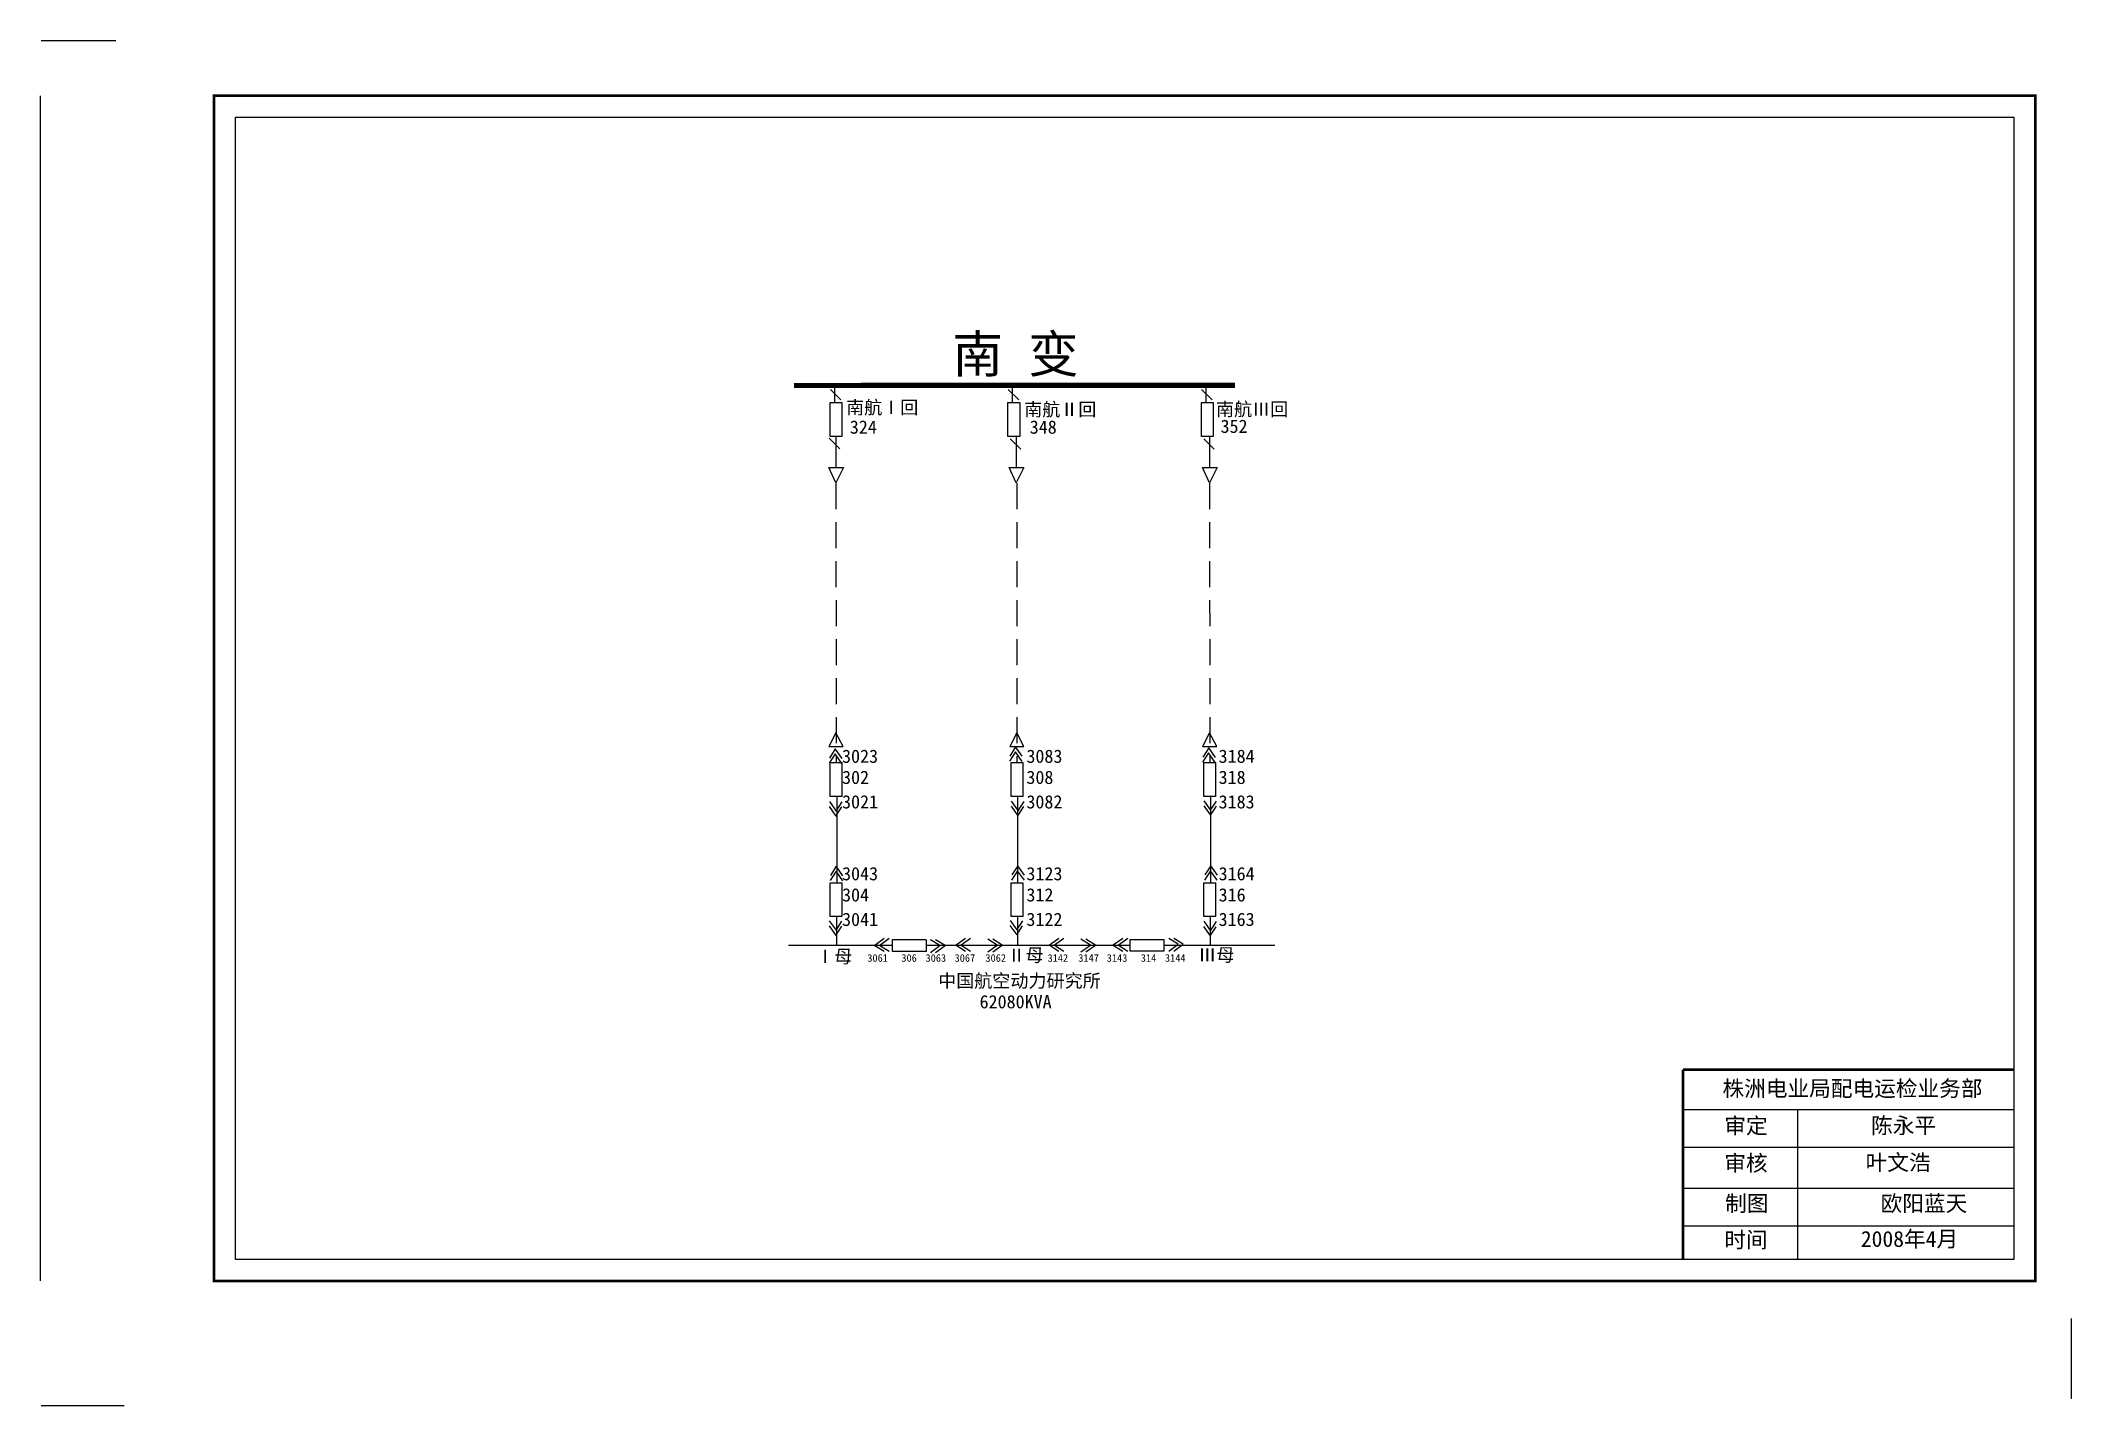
# Model space of a CAD drawing. Extents: x -33 to 351, y -24 to 234.
import ezdxf

# ---------------------------------------------------------------- set-up
doc = ezdxf.new("R2010")
doc.units = 0
doc.header["$LTSCALE"] = 0.774411
doc.linetypes.add('ACAD_ISO02W100', pattern=[15, 12, -3])
doc.linetypes.add('DASHED2', pattern=[9.525, 6.35, -3.175])
doc.layers.get('0').update_dxf_attribs({"linetype": 'CONTINUOUS'})
doc.styles.get("Standard").update_dxf_attribs({"font": 'SimSun.ttf', "height": 2.5})
doc.styles.add('字体', font='', dxfattribs={"height": 2.5})
doc.styles.get('字体').set_extended_font_data('楷体_GB2312')

msp = doc.modelspace()

# ---------------------------------------------------------------- linework, layer by layer
at = {"linetype": 'Continuous'}
for p, q in [((-32.74, 234.33), (-18.66, 234.33)), ((-32.84, -0.05), (-32.84, 223.91)), ((118.3, 166.43), (116.32, 168.41)), ((151.88, 166.43), (149.9, 168.41)), ((188.41, 166.43), (186.42, 168.41)), ((118.08, 157.2), (116.1, 159.18)), ((117.36, 159.54), (117.36, 153.65)), ((152.28, 157.11), (150.3, 159.09)), ((151.38, 159.54), (151.38, 153.65)), ((188.8, 157.11), (186.82, 159.09)), ((187.91, 159.54), (187.91, 153.65)), ((116.05, 153.65), (118.81, 153.65)), ((117.36, 150.77), (116.05, 153.65)), ((118.81, 153.65), (117.36, 150.77)), ((150.07, 153.65), (152.83, 153.65)), ((151.38, 150.77), (150.07, 153.65)), ((152.83, 153.65), (151.38, 150.77)), ((187.91, 150.77), (186.6, 153.65)), ((186.6, 153.65), (189.35, 153.65)), ((189.35, 153.65), (187.91, 150.77)), ((117.25, 100.48), (116.13, 98.73)), ((118.52, 98.67), (117.25, 100.48)), ((151.28, 99.95), (150.15, 98.2)), ((151.3, 100.9), (150.18, 99.15)), ((152.55, 98.14), (151.28, 99.95)), ((152.57, 99.09), (151.3, 100.9)), ((187.75, 99.74), (186.62, 97.99)), ((187.77, 100.69), (186.64, 98.94)), ((189.01, 97.93), (187.75, 99.74)), ((189.04, 98.88), (187.77, 100.69)), ((117.23, 99.53), (116.1, 97.78)), ((118.5, 97.72), (117.23, 99.53)), ((116.11, 89.58), (117.38, 87.77)), ((116.14, 90.53), (117.41, 88.72)), ((117.38, 87.77), (118.51, 89.52)), ((117.41, 88.72), (118.53, 90.47)), ((150.47, 89.66), (151.74, 87.85)), ((150.49, 90.62), (151.76, 88.8)), ((151.74, 87.85), (152.86, 89.6)), ((151.76, 88.8), (152.89, 90.55)), ((186.83, 89.75), (188.1, 87.94)), ((186.85, 90.7), (188.12, 88.89)), ((188.1, 87.94), (189.23, 89.69)), ((188.12, 88.89), (189.25, 90.64)), ((117.41, 77.39), (116.28, 75.63)), ((117.43, 78.34), (116.31, 76.59)), ((118.68, 75.57), (117.41, 77.39)), ((118.7, 76.52), (117.43, 78.34)), ((151.68, 77.47), (150.55, 75.72)), ((151.7, 78.42), (150.58, 76.67)), ((152.95, 75.66), (151.68, 77.47)), ((152.97, 76.61), (151.7, 78.42)), ((188.13, 77.47), (187, 75.72)), ((188.15, 78.42), (187.02, 76.67)), ((189.39, 75.66), (188.13, 77.47)), ((189.42, 76.61), (188.15, 78.42)), ((116.09, 67.08), (117.36, 65.26)), ((116.12, 68.03), (117.39, 66.21)), ((117.36, 65.26), (118.49, 67.01)), ((117.39, 66.21), (118.51, 67.97)), ((117.49, 68.79), (117.49, 63.41)), ((150.24, 67.14), (151.51, 65.33)), ((150.26, 68.09), (151.53, 66.28)), ((151.51, 65.33), (152.63, 67.08)), ((151.53, 66.28), (152.66, 68.03)), ((151.64, 68.79), (151.64, 63.41)), ((186.8, 66.96), (188.06, 65.15)), ((186.82, 67.91), (188.09, 66.1)), ((188.06, 68.79), (188.06, 63.41)), ((188.06, 65.15), (189.19, 66.9)), ((188.09, 66.1), (189.22, 67.85)), ((108.44, 63.4), (128.08, 63.4)), ((126.49, 64.66), (124.71, 63.34)), ((124.71, 63.34), (126.49, 62.26)), ((127.44, 64.66), (125.66, 63.34)), ((125.66, 63.34), (127.44, 62.26)), ((134.43, 63.4), (172.95, 63.4)), ((137.02, 63.36), (135.24, 64.44)), ((135.24, 62.04), (137.02, 63.36)), ((137.97, 63.36), (136.19, 64.44)), ((136.19, 62.04), (137.97, 63.36)), ((141.85, 64.69), (140.07, 63.38)), ((140.07, 63.38), (141.85, 62.3)), ((142.8, 64.69), (141.02, 63.38)), ((141.02, 63.38), (142.8, 62.3)), ((147.81, 63.43), (146.03, 64.51)), ((146.03, 62.12), (147.81, 63.43)), ((148.76, 63.43), (146.98, 64.51)), ((146.98, 62.12), (148.76, 63.43)), ((159.46, 64.69), (157.68, 63.38)), ((157.68, 63.38), (159.46, 62.3)), ((160.41, 64.69), (158.63, 63.38)), ((158.63, 63.38), (160.41, 62.3)), ((165.42, 63.43), (163.64, 64.51)), ((163.64, 62.12), (165.42, 63.43)), ((166.37, 63.43), (164.59, 64.51)), ((164.59, 62.12), (166.37, 63.43)), ((171.53, 64.69), (169.75, 63.38)), ((169.75, 63.38), (171.53, 62.3)), ((172.48, 64.69), (170.71, 63.38)), ((170.71, 63.38), (172.48, 62.3)), ((179.26, 63.4), (200.25, 63.4)), ((182.01, 63.57), (180.24, 64.65)), ((180.24, 62.26), (182.01, 63.57)), ((182.97, 63.57), (181.19, 64.65)), ((181.19, 62.26), (182.97, 63.57)), ((277.36, 32.35), (339.72, 32.35)), ((299, 32.34), (299, 4.01)), ((277.36, 25.25), (339.72, 25.25)), ((277.36, 17.5), (339.72, 17.5)), ((277.36, 10.4), (339.72, 10.4)), ((350.7, -22.32), (350.7, -7.14)), ((-32.74, -23.56), (-17.05, -23.56))]:
    msp.add_line(p, q, dxfattribs=at)
at = {"linetype": 'ACAD_ISO02W100'}
for p, q in [((117.16, 165.94), (117.16, 169.03)), ((150.74, 165.94), (150.74, 169.03)), ((187.27, 165.94), (187.27, 169.03)), ((116.28, 165.94), (118.49, 165.94)), ((149.86, 165.94), (152.07, 165.94)), ((186.38, 165.94), (188.59, 165.94)), ((118.49, 159.54), (116.28, 159.54)), ((152.07, 159.54), (149.86, 159.54)), ((188.59, 159.54), (186.38, 159.54)), ((116.29, 91.5), (116.29, 97.9)), ((116.31, 97.9), (118.52, 97.9)), ((118.5, 97.9), (118.5, 91.5)), ((150.44, 91.5), (150.44, 97.9)), ((150.46, 97.9), (152.67, 97.9)), ((152.65, 97.9), (152.65, 91.5)), ((186.86, 91.5), (186.86, 97.9)), ((186.88, 97.9), (189.09, 97.9)), ((189.07, 97.9), (189.07, 91.5)), ((118.5, 91.5), (116.29, 91.5)), ((152.65, 91.5), (150.44, 91.5)), ((189.07, 91.5), (186.86, 91.5)), ((116.29, 68.8), (116.29, 75.2)), ((116.31, 75.2), (118.52, 75.2)), ((118.5, 75.2), (118.5, 68.8)), ((150.44, 68.8), (150.44, 75.2)), ((150.46, 75.2), (152.67, 75.2)), ((152.65, 75.2), (152.65, 68.8)), ((186.86, 68.8), (186.86, 75.2)), ((186.88, 75.2), (189.09, 75.2)), ((189.07, 75.2), (189.07, 68.8)), ((118.5, 68.8), (116.29, 68.8)), ((152.65, 68.8), (150.44, 68.8)), ((189.07, 68.8), (186.86, 68.8)), ((128.04, 64.45), (134.44, 64.45)), ((128.04, 62.24), (128.04, 64.45)), ((134.44, 62.24), (128.04, 62.24)), ((134.44, 64.44), (134.44, 62.23)), ((172.91, 62.27), (172.91, 64.48)), ((172.91, 64.48), (179.31, 64.48)), ((179.31, 62.27), (172.91, 62.27)), ((179.31, 64.46), (179.31, 62.25))]:
    msp.add_line(p, q, dxfattribs=at)
at = {"color": 0, "linetype": 'ACAD_ISO02W100'}
for p, q in [((116.28, 159.54), (116.28, 165.94)), ((118.49, 165.94), (118.49, 159.54)), ((149.86, 159.54), (149.86, 165.94)), ((152.07, 165.94), (152.07, 159.54)), ((186.38, 159.54), (186.38, 165.94)), ((188.59, 165.94), (188.59, 159.54))]:
    msp.add_line(p, q, dxfattribs=at)
at = {"linetype": 'DASHED2'}
for p, q in [((117.36, 150.73), (117.41, 97.89)), ((151.52, 150.73), (151.56, 97.89)), ((187.93, 150.73), (187.98, 97.89)), ((117.38, 103.5), (116.04, 100.97)), ((116.04, 100.97), (118.72, 100.97)), ((118.72, 100.97), (117.38, 103.5)), ((151.53, 103.5), (150.19, 100.97)), ((150.19, 100.97), (152.87, 100.97)), ((152.87, 100.97), (151.53, 103.5)), ((187.95, 103.5), (186.61, 100.97)), ((186.61, 100.97), (189.29, 100.97)), ((189.29, 100.97), (187.95, 103.5))]:
    msp.add_line(p, q, dxfattribs=at)
for p, q in [((117.51, 91.49), (117.51, 75.23)), ((151.66, 91.49), (151.66, 75.23)), ((188.08, 91.49), (188.08, 75.23))]:
    msp.add_line(p, q)
at = {"linetype": 'Continuous', "const_width": 0.5}
msp.add_lwpolyline([(-0.07, 223.91), (343.9, 223.91), (343.9, -0.05), (-0.07, -0.05)], close=True, dxfattribs=at)
at = {"linetype": 'Continuous'}
msp.add_lwpolyline([(3.97, 219.87), (339.85, 219.87), (339.85, 3.99), (3.97, 3.99)], close=True, dxfattribs=at)
for points, const_width in [([(192.71, 169.18), (109.47, 169.16)], 1), ([(277.32, 39.86), (277.32, 4.13)], 0.5), ([(277.36, 39.86), (339.72, 39.86)], 0.5)]:
    msp.add_lwpolyline(points, dxfattribs=dict(at, const_width=const_width))

# ---------------------------------------------------------------- texts
at = {"linetype": 'Continuous', "style": '字体'}
for s, height, p in [('南 变', 7, (139.36, 171.61)), ('3023', 2.5, (118.52, 97.86)), ('3083', 2.5, (153.34, 97.86)), ('3184', 2.5, (189.64, 97.86)), ('302', 2.5, (118.52, 93.87)), ('308', 2.5, (153.34, 93.87)), ('318', 2.5, (189.64, 93.87)), ('3021', 2.5, (118.52, 89.24)), ('3082', 2.5, (153.34, 89.24)), ('3183', 2.5, (189.64, 89.24)), ('3043', 2.5, (118.52, 75.66)), ('3123', 2.5, (153.34, 75.66)), ('3164', 2.5, (189.64, 75.66)), ('304', 2.5, (118.52, 71.66)), ('312', 2.5, (153.34, 71.66)), ('316', 2.5, (189.64, 71.66)), ('3041', 2.5, (118.52, 67.03)), ('3122', 2.5, (153.34, 67.03)), ('3163', 2.5, (189.64, 67.03)), ('3061', 1.428, (123.3, 60.27)), ('306', 1.428, (129.73, 60.27)), ('3063', 1.428, (134.29, 60.27)), ('3067', 1.428, (139.78, 60.27)), ('3062', 1.428, (145.6, 60.27)), ('3142', 1.428, (157.33, 60.27)), ('3147', 1.428, (163.14, 60.27)), ('3143', 1.428, (168.52, 60.27)), ('314', 1.428, (174.95, 60.27)), ('3144', 1.428, (179.51, 60.27))]:
    msp.add_text(s, height=height, dxfattribs=at).set_placement(p)
at = {"color": 0, "linetype": 'Continuous'}
for s, p in [('324', (119.99, 160.05)), ('348', (153.97, 160.05)), ('352', (190.01, 160.21))]:
    msp.add_text(s, height=2.5, dxfattribs=at).set_placement(p)
at = {"color": 0, "linetype": 'Continuous', "char_height": 2.5, "width": 14.1041, "attachment_point": 1, "style": '字体'}
for s, insert in [('南航Ⅰ回', (119.29, 166.27)), ('南航Ⅱ回', (152.92, 165.89)), ('南航Ⅲ回', (189.15, 165.94))]:
    msp.add_mtext(s, dxfattribs=dict(at, insert=insert))
at = {"linetype": 'Continuous', "attachment_point": 1, "style": '字体'}
for s, insert, char_height, width in [('Ⅰ母', (113.64, 62.53), 2.5, 44.3495), ('Ⅱ母', (149.77, 62.77), 2.5, 44.3495), ('Ⅲ母', (185.81, 62.83), 2.5, 44.3495), ('中国航空动力研究所', (136.68, 57.93), 2.5, 44.3495), ('62080KVA', (144.5, 53.97), 2.5, 44.3495), ('株洲电业局配电运检业务部', (284.81, 37.83), 3, 82.0179), ('审定', (285.15, 30.79), 3, 23.4615), ('陈永平', (312.87, 30.83), 3, 23.4615), ('审核', (285.15, 23.73), 3, 23.4615), ('叶文浩', (311.84, 23.86), 3, 33.0539), ('制图', (285.31, 16.11), 3, 23.4615), ('欧阳蓝天', (314.67, 16.11), 3, 23.4615), ('时间', (285.15, 9.23), 3, 23.4615), ('2008年4月', (310.93, 9.4), 3, 23.4615)]:
    msp.add_mtext(s, dxfattribs=dict(at, insert=insert, char_height=char_height, width=width))

doc.saveas('drawing.dxf')
